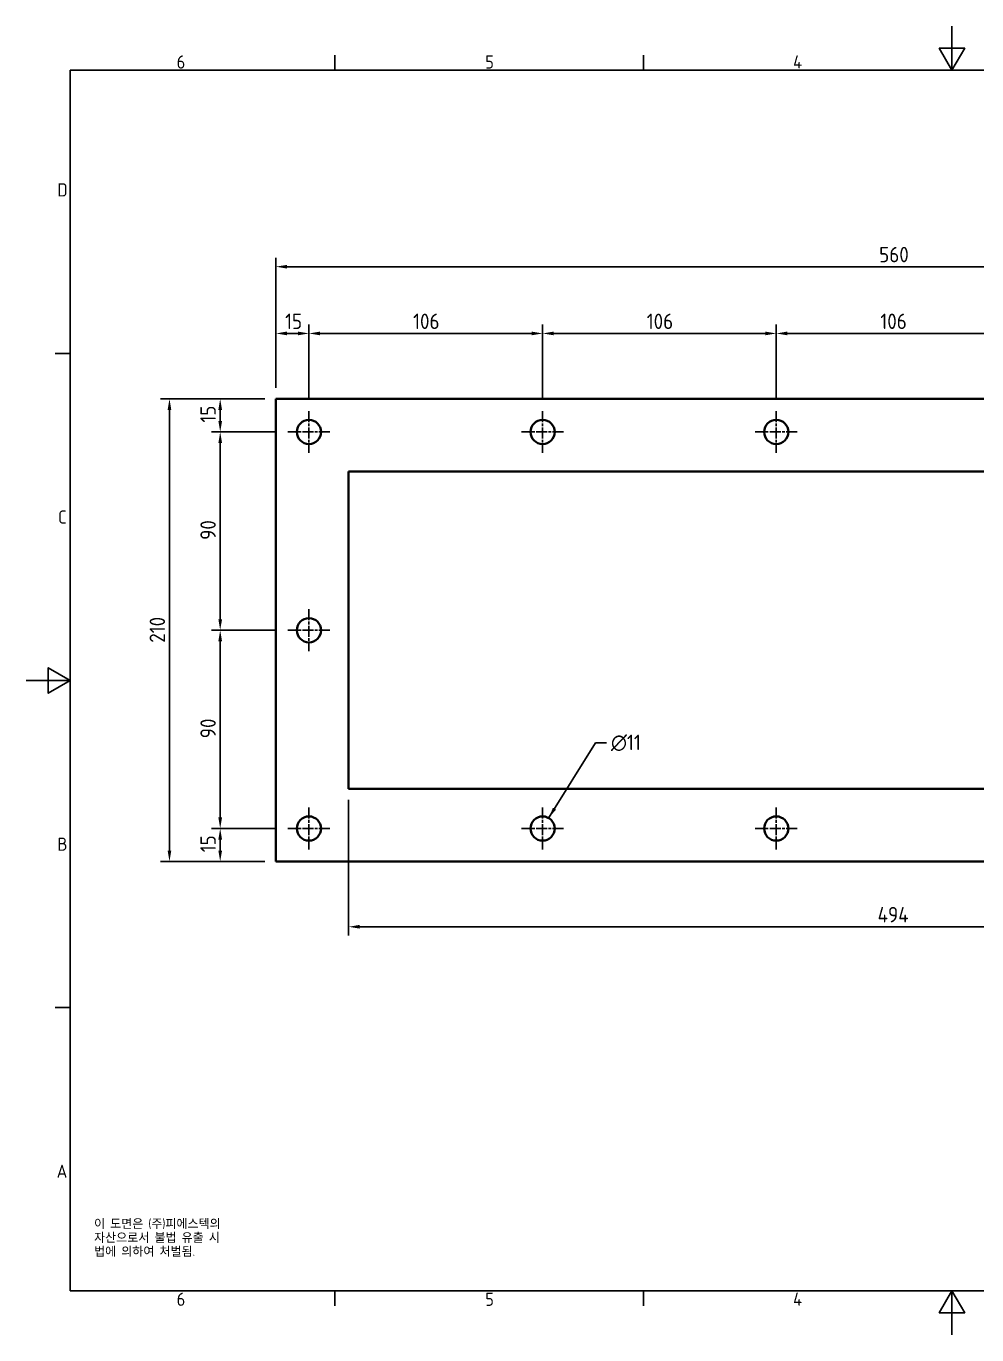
# Model space of a CAD drawing. Header units: millimetres. Extents: x 0 to 840, y 0 to 594.
# Drawn here: x 0 to 431, y 0 to 594 of the extents above; entities that cross this region are included whole.
import ezdxf

# ---------------------------------------------------------------- set-up
doc = ezdxf.new("R2010")
doc.units = ezdxf.units.MM
doc.header["$LTSCALE"] = 2
doc.linetypes.add('CHAIN', pattern=[0.3543, 0.2362, -0.0295, 0.0591, -0.0295])
doc.layers.get('0').update_dxf_attribs({"color": 3, "lineweight": 25})
for name, color, linetype, lineweight in [('가시적인 것(ISO)', 3, 'Continuous', 40), ('경계(ISO)', 7, 'Continuous', 25), ('기호(ISO)', 5, 'Continuous', 25), ('중심 표식(ISO)', 1, 'Continuous', 25), ('치수(ISO)', 2, 'Continuous', 25)]:
    doc.layers.add(name, color=color, linetype=linetype, lineweight=lineweight)
doc.styles.add('문자 텍스트_M2B', font='isocp.shx')
doc.styles.add('문자 텍스트_PSTEK_POSCO', font='isocp.shx')
doc.styles.add('치수 텍스트_PSTEK_POSCO', font='isocp.shx')
doc.dimstyles.new('치수_PSTEK_POSCO', dxfattribs={"dimscale": 2, "dimtxt": 3.5, "dimasz": 2.5, "dimexe": 2, "dimexo": 2.5, "dimgap": 1, "dimtad": 1, "dimrnd": 1e-08, "dimdsep": 46, "dimtxsty": '치수 텍스트_PSTEK_POSCO', "dimcen": 0.09, "dimdle": 10, "dimclrd": 7, "dimclre": 7, "dimclrt": 2, "dimadec": 1, "dimazin": 2, "dimtfac": 1, "dimtmove": 0, "dimatfit": 3, "dimfxl": 0, "dimtolj": 1, "dimlwd": -1, "dimlwe": -1, "dimarcsym": 0})
doc.dimstyles.new('치수_PSTEK_POSCO$7', dxfattribs={"dimscale": 2, "dimtxt": 3.5, "dimasz": 2.5, "dimexe": 2, "dimexo": 2.5, "dimgap": 1, "dimtad": 1, "dimrnd": 1e-08, "dimdsep": 46, "dimtxsty": '치수 텍스트_PSTEK_POSCO', "dimcen": 0.09, "dimdle": 10, "dimclrd": 7, "dimclre": 7, "dimclrt": 2, "dimadec": 1, "dimazin": 2, "dimtfac": 1, "dimtmove": 0, "dimatfit": 3, "dimfxl": 0, "dimtolj": 1, "dimlwd": -1, "dimlwe": -1, "dimarcsym": 0})

# ---------------------------------------------------------------- blocks, each defined once
blk = doc.blocks.new('경계 Default Border')
at = {"layer": '경계(ISO)'}
for p, q in [((70, 287), (70, 290.4)), ((140, 287), (140, 290.4)), ((10, 222.75), (6.6, 222.75)), ((10, 74.25), (6.6, 74.25)), ((70, 10), (70, 6.6)), ((140, 10), (140, 6.6))]:
    blk.add_line(p, q, dxfattribs=at)
at = {"layer": '경계(ISO)', "flags": 128}
for points in [[(210, 297), (210, 287), (207.11, 292), (212.89, 292), (210, 287)], [(10, 10), (10, 287), (410, 287), (410, 10), (10, 10)], [(0, 148.5), (10, 148.5), (5, 151.39), (5, 145.61), (10, 148.5)], [(210, 0), (210, 10), (207.11, 5), (212.89, 5), (210, 10)]]:
    blk.add_lwpolyline(points, dxfattribs=at)
at = {"layer": '경계(ISO)', "color": 2, "char_height": 3, "attachment_point": 7, "style": '문자 텍스트_M2B'}
for s, insert in [('6', (34.14, 287.37)), ('5', (104.14, 287.37)), ('4', (173.97, 287.4)), ('D', (7.08, 258.35)), ('C', (7.24, 184.1)), ('B', (7.08, 109.85)), ('A', (6.91, 35.62)), ('6', (34.14, 6.57)), ('5', (104.14, 6.57)), ('4', (173.97, 6.6))]:
    blk.add_mtext(s, dxfattribs=dict(at, insert=insert))
blk = doc.blocks.new('*D22')
at = {"layer": 'Defpoints', "color": 0, "transparency": 16777216}
for p in [(128.28, 454.53), (113.28, 424.82), (128.28, 419.32)]:
    blk.add_point(p, dxfattribs=at)
at = {"layer": '치수(ISO)', "color": 7, "transparency": 16777216}
for p, q in [((113.28, 429.82), (113.28, 458.53)), ((128.28, 424.32), (128.28, 458.53)), ((118.28, 454.53), (123.28, 454.53))]:
    blk.add_line(p, q, dxfattribs=at)
for points in [[(118.28, 455.37), (118.28, 453.7), (113.28, 454.53)], [(123.28, 455.37), (123.28, 453.7), (128.28, 454.53)]]:
    blk.add_solid(points, dxfattribs=at)
at = {"layer": '치수(ISO)', "color": 2, "transparency": 16777216, "insert": (117.46, 460.03), "char_height": 7, "attachment_point": 4, "style": '치수 텍스트_PSTEK_POSCO'}
blk.add_mtext('\\A1;15', dxfattribs=at)
blk = doc.blocks.new('*D23')
at = {"layer": 'Defpoints', "color": 0, "transparency": 16777216}
for p in [(234.28, 454.53), (128.28, 419.32), (234.28, 419.32)]:
    blk.add_point(p, dxfattribs=at)
at = {"layer": '치수(ISO)', "color": 7, "transparency": 16777216}
for p, q in [((128.28, 424.32), (128.28, 458.53)), ((234.28, 424.32), (234.28, 458.53)), ((133.28, 454.53), (229.28, 454.53))]:
    blk.add_line(p, q, dxfattribs=at)
for points in [[(133.28, 455.37), (133.28, 453.7), (128.28, 454.53)], [(229.28, 455.37), (229.28, 453.7), (234.28, 454.53)]]:
    blk.add_solid(points, dxfattribs=at)
at = {"layer": '치수(ISO)', "color": 2, "transparency": 16777216, "insert": (175.52, 460.03), "char_height": 7, "attachment_point": 4, "style": '치수 텍스트_PSTEK_POSCO'}
blk.add_mtext('\\A1;106', dxfattribs=at)
blk = doc.blocks.new('*D24')
at = {"layer": 'Defpoints', "color": 0, "transparency": 16777216}
for p in [(340.28, 454.53), (234.28, 419.32), (340.28, 419.32)]:
    blk.add_point(p, dxfattribs=at)
at = {"layer": '치수(ISO)', "color": 7, "transparency": 16777216}
for p, q in [((234.28, 424.32), (234.28, 458.53)), ((340.28, 424.32), (340.28, 458.53)), ((239.28, 454.53), (335.28, 454.53))]:
    blk.add_line(p, q, dxfattribs=at)
for points in [[(239.28, 455.37), (239.28, 453.7), (234.28, 454.53)], [(335.28, 455.37), (335.28, 453.7), (340.28, 454.53)]]:
    blk.add_solid(points, dxfattribs=at)
at = {"layer": '치수(ISO)', "color": 2, "transparency": 16777216, "insert": (281.52, 460.03), "char_height": 7, "attachment_point": 4, "style": '치수 텍스트_PSTEK_POSCO'}
blk.add_mtext('\\A1;106', dxfattribs=at)
blk = doc.blocks.new('*D26')
at = {"layer": 'Defpoints', "color": 0, "transparency": 16777216}
for p in [(88.02, 319.82), (118.78, 319.82), (118.78, 229.82)]:
    blk.add_point(p, dxfattribs=at)
at = {"layer": '치수(ISO)', "color": 7, "transparency": 16777216}
for p, q in [((113.78, 319.82), (84.02, 319.82)), ((88.02, 234.82), (88.02, 314.82)), ((113.78, 229.82), (84.02, 229.82))]:
    blk.add_line(p, q, dxfattribs=at)
for points in [[(87.19, 314.82), (88.86, 314.82), (88.02, 319.82)], [(87.19, 234.82), (88.86, 234.82), (88.02, 229.82)]]:
    blk.add_solid(points, dxfattribs=at)
at = {"layer": '치수(ISO)', "color": 2, "transparency": 16777216, "insert": (82.52, 270.8), "char_height": 7, "attachment_point": 4, "rotation": 90, "style": '치수 텍스트_PSTEK_POSCO'}
blk.add_mtext('\\A1;90', dxfattribs=at)
blk = doc.blocks.new('*D27')
at = {"layer": 'Defpoints', "color": 0, "transparency": 16777216}
for p in [(88.02, 424.82), (113.28, 424.82), (118.78, 409.82)]:
    blk.add_point(p, dxfattribs=at)
at = {"layer": '치수(ISO)', "color": 7, "transparency": 16777216}
for p, q in [((108.28, 424.82), (84.02, 424.82)), ((88.02, 414.82), (88.02, 419.82)), ((113.78, 409.82), (84.02, 409.82))]:
    blk.add_line(p, q, dxfattribs=at)
for points in [[(87.19, 419.82), (88.86, 419.82), (88.02, 424.82)], [(87.19, 414.82), (88.86, 414.82), (88.02, 409.82)]]:
    blk.add_solid(points, dxfattribs=at)
at = {"layer": '치수(ISO)', "color": 2, "transparency": 16777216, "insert": (82.52, 414.04), "char_height": 7, "attachment_point": 4, "rotation": 90, "style": '치수 텍스트_PSTEK_POSCO'}
blk.add_mtext('\\A1;15', dxfattribs=at)
blk = doc.blocks.new('*D28')
at = {"layer": 'Defpoints', "color": 0, "transparency": 16777216}
for p in [(88.02, 409.82), (118.78, 409.82), (118.78, 319.82)]:
    blk.add_point(p, dxfattribs=at)
at = {"layer": '치수(ISO)', "color": 7, "transparency": 16777216}
for p, q in [((113.78, 409.82), (84.02, 409.82)), ((88.02, 324.82), (88.02, 404.82)), ((113.78, 319.82), (84.02, 319.82))]:
    blk.add_line(p, q, dxfattribs=at)
for points in [[(87.19, 404.82), (88.86, 404.82), (88.02, 409.82)], [(87.19, 324.82), (88.86, 324.82), (88.02, 319.82)]]:
    blk.add_solid(points, dxfattribs=at)
at = {"layer": '치수(ISO)', "color": 2, "transparency": 16777216, "insert": (82.52, 360.84), "char_height": 7, "attachment_point": 4, "rotation": 90, "style": '치수 텍스트_PSTEK_POSCO'}
blk.add_mtext('\\A1;90', dxfattribs=at)
blk = doc.blocks.new('*D29')
at = {"layer": 'Defpoints', "color": 0, "transparency": 16777216}
for p in [(146.28, 247.82), (640.28, 247.82), (146.28, 185.22)]:
    blk.add_point(p, dxfattribs=at)
at = {"layer": '치수(ISO)', "color": 7, "transparency": 16777216}
for p, q in [((146.28, 242.82), (146.28, 181.22)), ((640.28, 242.82), (640.28, 181.22)), ((635.28, 185.22), (151.28, 185.22))]:
    blk.add_line(p, q, dxfattribs=at)
for points in [[(151.28, 186.06), (151.28, 184.39), (146.28, 185.22)], [(635.28, 186.06), (635.28, 184.39), (640.28, 185.22)]]:
    blk.add_solid(points, dxfattribs=at)
at = {"layer": '치수(ISO)', "color": 2, "transparency": 16777216, "insert": (386.26, 190.72), "char_height": 7, "attachment_point": 4, "style": '치수 텍스트_PSTEK_POSCO'}
blk.add_mtext('\\A1;494', dxfattribs=at)
blk = doc.blocks.new('*D30')
at = {"layer": 'Defpoints', "color": 0, "transparency": 16777216}
for p in [(673.28, 484.82), (113.28, 424.82), (673.28, 424.82)]:
    blk.add_point(p, dxfattribs=at)
at = {"layer": '치수(ISO)', "color": 7, "transparency": 16777216}
for p, q in [((113.28, 429.82), (113.28, 488.82)), ((673.28, 429.82), (673.28, 488.82)), ((118.28, 484.82), (668.28, 484.82))]:
    blk.add_line(p, q, dxfattribs=at)
for points in [[(118.28, 485.65), (118.28, 483.98), (113.28, 484.82)], [(668.28, 485.65), (668.28, 483.98), (673.28, 484.82)]]:
    blk.add_solid(points, dxfattribs=at)
at = {"layer": '치수(ISO)', "color": 2, "transparency": 16777216, "insert": (386.97, 490.32), "char_height": 7, "attachment_point": 4, "style": '치수 텍스트_PSTEK_POSCO'}
blk.add_mtext('\\A1;560', dxfattribs=at)
blk = doc.blocks.new('*D31')
at = {"layer": 'Defpoints', "color": 0, "transparency": 16777216}
for p in [(65, 424.82), (113.28, 424.82), (113.28, 214.82)]:
    blk.add_point(p, dxfattribs=at)
at = {"layer": '치수(ISO)', "color": 7, "transparency": 16777216}
for p, q in [((108.28, 424.82), (61, 424.82)), ((65, 219.82), (65, 419.82)), ((108.28, 214.82), (61, 214.82))]:
    blk.add_line(p, q, dxfattribs=at)
for points in [[(64.17, 419.82), (65.83, 419.82), (65, 424.82)], [(64.17, 219.82), (65.83, 219.82), (65, 214.82)]]:
    blk.add_solid(points, dxfattribs=at)
at = {"layer": '치수(ISO)', "color": 2, "transparency": 16777216, "insert": (59.5, 314.13), "char_height": 7, "attachment_point": 4, "rotation": 90, "style": '치수 텍스트_PSTEK_POSCO'}
blk.add_mtext('\\A1;210', dxfattribs=at)
blk = doc.blocks.new('*D34')
at = {"layer": 'Defpoints', "color": 0, "transparency": 16777216}
for p in [(446.28, 454.53), (340.28, 419.32), (446.28, 419.32)]:
    blk.add_point(p, dxfattribs=at)
at = {"layer": '치수(ISO)', "color": 7, "transparency": 16777216}
for p, q in [((340.28, 424.32), (340.28, 458.53)), ((446.28, 424.32), (446.28, 458.53)), ((345.28, 454.53), (441.28, 454.53))]:
    blk.add_line(p, q, dxfattribs=at)
for points in [[(345.28, 455.37), (345.28, 453.7), (340.28, 454.53)], [(441.28, 455.37), (441.28, 453.7), (446.28, 454.53)]]:
    blk.add_solid(points, dxfattribs=at)
at = {"layer": '치수(ISO)', "color": 2, "transparency": 16777216, "insert": (387.5, 460.03), "char_height": 7, "attachment_point": 4, "style": '치수 텍스트_PSTEK_POSCO'}
blk.add_mtext('\\A1;106', dxfattribs=at)
blk = doc.blocks.new('*D37')
at = {"layer": 'Defpoints', "color": 0, "transparency": 16777216}
for p in [(88.02, 229.82), (118.78, 229.82), (113.28, 214.82)]:
    blk.add_point(p, dxfattribs=at)
at = {"layer": '치수(ISO)', "color": 7, "transparency": 16777216}
for p, q in [((113.78, 229.82), (84.02, 229.82)), ((88.02, 219.82), (88.02, 224.82)), ((108.28, 214.82), (84.02, 214.82))]:
    blk.add_line(p, q, dxfattribs=at)
for points in [[(87.19, 224.82), (88.86, 224.82), (88.02, 229.82)], [(87.19, 219.82), (88.86, 219.82), (88.02, 214.82)]]:
    blk.add_solid(points, dxfattribs=at)
at = {"layer": '치수(ISO)', "color": 2, "transparency": 16777216, "insert": (82.52, 219.02), "char_height": 7, "attachment_point": 4, "rotation": 90, "style": '치수 텍스트_PSTEK_POSCO'}
blk.add_mtext('\\A1;15', dxfattribs=at)

msp = doc.modelspace()

# ---------------------------------------------------------------- linework, layer by layer
at = {"layer": '가시적인 것(ISO)'}
for p, q in [((113.276, 424.818), (673.276, 424.818)), ((113.276, 214.818), (113.276, 424.818)), ((146.276, 247.818), (146.276, 391.818)), ((146.276, 391.818), (640.276, 391.818)), ((640.276, 247.818), (146.276, 247.818)), ((673.276, 214.818), (113.276, 214.818))]:
    msp.add_line(p, q, dxfattribs=at)
for centre in [(128.276, 409.818), (234.276, 409.818), (340.276, 409.818), (128.276, 319.818), (128.276, 229.818), (234.276, 229.818), (340.276, 229.818)]:
    msp.add_circle(centre, 5.5, dxfattribs=at)
at = {"layer": '중심 표식(ISO)', "linetype": 'CHAIN', "ltscale": 10.556371}
for p, q in [((128.276, 419.318), (128.276, 400.318)), ((234.276, 419.318), (234.276, 400.318)), ((340.276, 419.318), (340.276, 400.318)), ((137.776, 409.818), (118.776, 409.818)), ((243.776, 409.818), (224.776, 409.818)), ((349.776, 409.818), (330.776, 409.818)), ((128.276, 329.318), (128.276, 310.318)), ((137.776, 319.818), (118.776, 319.818)), ((128.276, 239.318), (128.276, 220.318)), ((234.276, 239.318), (234.276, 220.318)), ((340.276, 239.318), (340.276, 220.318)), ((137.776, 229.818), (118.776, 229.818)), ((243.776, 229.818), (224.776, 229.818)), ((349.776, 229.818), (330.776, 229.818))]:
    msp.add_line(p, q, dxfattribs=at)

# ---------------------------------------------------------------- block references
at = {"xscale": 2, "yscale": 2, "zscale": 2}
msp.add_blockref('경계 Default Border', (0, 0), dxfattribs=at)

# ---------------------------------------------------------------- texts
at = {"layer": '기호(ISO)', "color": 2, "insert": (265.312, 268.681), "char_height": 7, "width": 15.77672, "attachment_point": 4, "line_spacing_factor": 0.6125, "style": '치수 텍스트_PSTEK_POSCO'}
msp.add_mtext('{\\fAIGDT|b0|i0;\\H7.0000;n\\fisocp|b0|i0;\\H7.0000;11}', dxfattribs=at)
at = {"layer": '기호(ISO)', "color": 7, "insert": (30.789, 52.457), "char_height": 4, "width": 102.48028, "attachment_point": 1, "line_spacing_factor": 0.944221, "style": '문자 텍스트_PSTEK_POSCO'}
msp.add_mtext('{이 도면은 (주)피에스텍의\\P자산으로서 불법 유출 시 \\P법에 의하여 처벌됨.}', dxfattribs=at)

# ---------------------------------------------------------------- dimensions: what is measured, and where the dimension line sits
at = {"layer": '치수(ISO)', "color": 7}
for base, p1, p2, angle, picture, middle in [((673.276, 484.818), (113.276, 424.818), (673.276, 424.818), 180, '*D30', (393.276, 484.818)), ((128.276, 454.532), (113.276, 424.818), (128.276, 419.318), 180, '*D22', (120.756, 454.532)), ((234.276, 454.532), (128.276, 419.318), (234.276, 419.318), 180, '*D23', (181.296, 454.532)), ((340.276, 454.532), (234.276, 419.318), (340.276, 419.318), 180, '*D24', (287.296, 454.532)), ((446.276, 454.532), (340.276, 419.318), (446.276, 419.318), 180, '*D34', (393.276, 454.532)), ((65, 424.818), (113.276, 214.818), (113.276, 424.818), 90, '*D31', (65, 319.818)), ((88.024, 424.818), (118.776, 409.818), (113.276, 424.818), 90, '*D27', (88.024, 417.338)), ((88.024, 409.818), (118.776, 319.818), (118.776, 409.818), 90, '*D28', (88.024, 364.838)), ((88.024, 319.818), (118.776, 229.818), (118.776, 319.818), 90, '*D26', (88.024, 274.798)), ((146.276, 185.225), (640.276, 247.818), (146.276, 247.818), 180, '*D29', (393.276, 185.225)), ((88.024, 229.818), (113.276, 214.818), (118.776, 229.818), 90, '*D37', (88.024, 222.318))]:
    dim = msp.add_linear_dim(base=base, p1=p1, p2=p2, angle=angle, dimstyle='치수_PSTEK_POSCO', override={"dimdec": 2, "dimtp": 0, "dimtm": 0, "dimtdec": 2, "dimtofl": 0, "dimatfit": 1}, dxfattribs=at)
    dim.commit()
    dim.dimension.update_dxf_attribs({"geometry": picture, "text_midpoint": middle, "dimtype": 160})

# ---------------------------------------------------------------- leaders
at = {"layer": '기호(ISO)', "color": 7, "annotation_type": 0, "has_hookline": 1, "hookline_direction": 0, "text_width": 14.25}
msp.add_leader([(237.026, 234.581), (258.312, 268.681), (263.312, 268.681)], dimstyle='치수_PSTEK_POSCO$7', override={"dimtad": 0}, dxfattribs=at)

doc.saveas('drawing.dxf')
